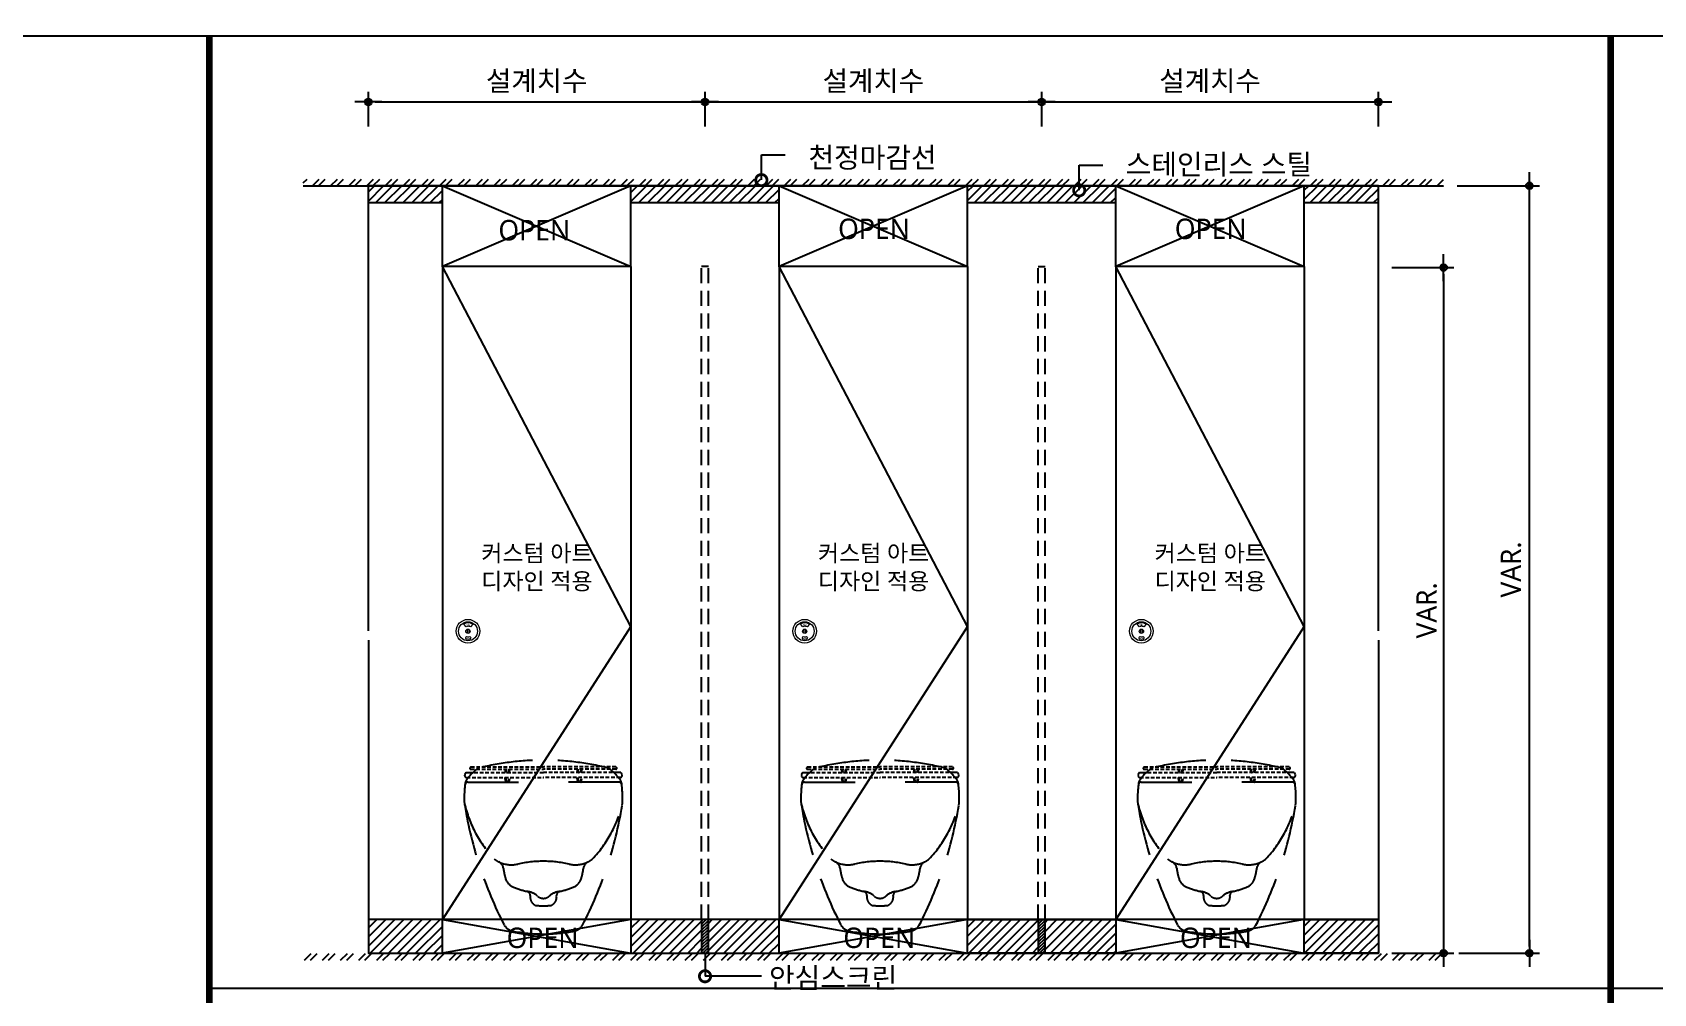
# Model space of a CAD drawing. Extents: x -256 to 8104, y -176 to 5714.
# Drawn here: x 2221 to 4629, y 4116 to 5543 of the extents above; entities that cross this region are included whole.
import ezdxf
from ezdxf.enums import TextEntityAlignment as Align

# ---------------------------------------------------------------- set-up
doc = ezdxf.new("R2010")
doc.units = 0
doc.header["$LTSCALE"] = 30
doc.linetypes.add('HIDDEN', pattern=[0.375, 0.25, -0.125])
doc.layers.get('0').update_dxf_attribs({"linetype": 'CONTINUOUS'})
doc.layers.get('DEFPOINTS').update_dxf_attribs({"linetype": 'CONTINUOUS'})
for name, color, linetype in [('curior-0Line', 252, 'CONTINUOUS'), ('DIM', 7, 'CONTINUOUS'), ('HAT', 8, 'CONTINUOUS'), ('HID', 9, 'HIDDEN'), ('문자', 3, 'CONTINUOUS'), ('부자재', 4, 'CONTINUOUS'), ('잠금쇠(회전형)', 4, 'CONTINUOUS'), ('치수', 1, 'CONTINUOUS'), ('판넬', 2, 'CONTINUOUS'), ('해치', 8, 'CONTINUOUS')]:
    doc.layers.add(name, color=color, linetype=linetype)
doc.styles.add('HDW', font='gulim.ttc')
doc.styles.add('돋움', font='malgun.ttf')
doc.dimstyles.new('10', dxfattribs={"dimscale": 10, "dimtxt": 3, "dimasz": 1, "dimexe": 1.5, "dimexo": 2, "dimgap": 1, "dimtad": 1, "dimdec": 0, "dimlunit": 6, "dimtxsty": '돋움', "dimblk": 'DIMDOT', "dimcen": -1, "dimdle": 1.5, "dimclrt": 3, "dimazin": 3, "dimtfac": 1, "dimtdec": 0, "dimtix": 1, "dimtmove": 2, "dimatfit": 3, "dimldrblk": 'DIMDOT', "dimarcsym": 0})

# ---------------------------------------------------------------- blocks, each defined once
blk = doc.blocks.new('DIMDOT')
at = {"linetype": 'Continuous'}
blk.add_line((-2, 0), (2, 0), dxfattribs=at)
for radius in [0.5, 0.25]:
    blk.add_circle((0, 0), radius, dxfattribs=at)
blk = doc.blocks.new('*D638')
at = {"layer": 'DEFPOINTS', "color": 0}
for p in [(41408.8, -1432.8), (40908.8, -1489), (41408.8, -1489)]:
    blk.add_point(p, dxfattribs=at)
at = {"layer": 'DIM', "color": 0, "lineweight": -2, "ltscale": 10}
for p, q in [((40908.8, -1469), (40908.8, -1417.8)), ((41408.8, -1469), (41408.8, -1417.8)), ((40918.8, -1432.8), (41398.8, -1432.8))]:
    blk.add_line(p, q, dxfattribs=at)
at = {"layer": 'DIM', "color": 0, "lineweight": -2, "xscale": 10, "yscale": 10, "zscale": 10, "rotation": 180}
blk.add_blockref('DIMDOT', (40908.8, -1432.8), dxfattribs=at)
at = {"layer": 'DIM', "color": 0, "lineweight": -2, "xscale": 10, "yscale": 10, "zscale": 10}
blk.add_blockref('DIMDOT', (41408.8, -1432.8), dxfattribs=at)
at = {"layer": 'DIM', "color": 3, "insert": (41158.8, -1403.1), "char_height": 30, "attachment_point": 5, "style": '돋움'}
blk.add_mtext('설계치수', dxfattribs=at)
blk = doc.blocks.new('*D639')
at = {"layer": 'DEFPOINTS', "color": 0}
for p in [(41908.8, -1432.8), (41408.8, -1489), (41908.8, -1489)]:
    blk.add_point(p, dxfattribs=at)
at = {"layer": 'DIM', "color": 0, "lineweight": -2, "ltscale": 10}
for p, q in [((41408.8, -1469), (41408.8, -1417.8)), ((41908.8, -1469), (41908.8, -1417.8)), ((41418.8, -1432.8), (41898.8, -1432.8))]:
    blk.add_line(p, q, dxfattribs=at)
at = {"layer": 'DIM', "color": 0, "lineweight": -2, "xscale": 10, "yscale": 10, "zscale": 10, "rotation": 180}
blk.add_blockref('DIMDOT', (41408.8, -1432.8), dxfattribs=at)
at = {"layer": 'DIM', "color": 0, "lineweight": -2, "xscale": 10, "yscale": 10, "zscale": 10}
blk.add_blockref('DIMDOT', (41908.8, -1432.8), dxfattribs=at)
at = {"layer": 'DIM', "color": 3, "insert": (41658.8, -1403.1), "char_height": 30, "attachment_point": 5, "style": '돋움'}
blk.add_mtext('설계치수', dxfattribs=at)
blk = doc.blocks.new('*D640')
at = {"layer": 'DEFPOINTS', "color": 0}
for p in [(42408.8, -1432.8), (41908.8, -1489), (42408.8, -1489)]:
    blk.add_point(p, dxfattribs=at)
at = {"layer": 'DIM', "color": 0, "lineweight": -2, "ltscale": 10}
for p, q in [((41908.8, -1469), (41908.8, -1417.8)), ((42408.8, -1469), (42408.8, -1417.8)), ((41918.8, -1432.8), (42398.8, -1432.8))]:
    blk.add_line(p, q, dxfattribs=at)
at = {"layer": 'DIM', "color": 0, "lineweight": -2, "xscale": 10, "yscale": 10, "zscale": 10, "rotation": 180}
blk.add_blockref('DIMDOT', (41908.8, -1432.8), dxfattribs=at)
at = {"layer": 'DIM', "color": 0, "lineweight": -2, "xscale": 10, "yscale": 10, "zscale": 10}
blk.add_blockref('DIMDOT', (42408.8, -1432.8), dxfattribs=at)
at = {"layer": 'DIM', "color": 3, "insert": (42158.8, -1403.1), "char_height": 30, "attachment_point": 5, "style": '돋움'}
blk.add_mtext('설계치수', dxfattribs=at)
blk = doc.blocks.new('*D641')
at = {"layer": 'DEFPOINTS', "color": 0}
for p in [(42408.8, -1678.7), (42408.8, -2696.9), (42505.7, -2696.9)]:
    blk.add_point(p, dxfattribs=at)
at = {"layer": 'DIM', "color": 0, "lineweight": -2, "ltscale": 10}
for p, q in [((42428.8, -1678.7), (42520.7, -1678.7)), ((42505.7, -1688.7), (42505.7, -2686.9)), ((42428.8, -2696.9), (42520.7, -2696.9))]:
    blk.add_line(p, q, dxfattribs=at)
at = {"layer": 'DIM', "color": 0, "lineweight": -2, "xscale": 10, "yscale": 10, "zscale": 10}
for p, rotation in [((42505.7, -1678.7), 90), ((42505.7, -2696.9), 270)]:
    blk.add_blockref('DIMDOT', p, dxfattribs=dict(at, rotation=rotation))
at = {"layer": 'DIM', "color": 3, "insert": (42480.5, -2187.8), "char_height": 30, "attachment_point": 5, "rotation": 90, "style": '돋움'}
blk.add_mtext('VAR.', dxfattribs=at)
blk = doc.blocks.new('A$C460A2A32')
at = {"color": 0}
for p, q in [((2.8, 20), (0.5, 16)), ((2.8, 20), (8.6, 20)), ((3.9, 10), (162.3, 10)), ((8.6, 20), (162.3, 20)), ((12.8, 32), (11.2, 30.4)), ((12.6, 27), (162.3, 27)), ((12.8, 32), (162.3, 32)), ((311.8, 32), (162.3, 32)), ((312, 27), (162.3, 27)), ((316, 20), (162.3, 20)), ((320.7, 10), (162.3, 10)), ((311.8, 32), (313.4, 30.4)), ((321.8, 20), (316, 20)), ((321.8, 20), (324.1, 16))]:
    blk.add_line(p, q, dxfattribs=at)
for centre, radius, start, end in [((3.9, 14), 4, 150.0107, 270), ((12.6, 29), 2, 135, 270), ((108.9, 28.2), 26, 182.6717, 198.4118), ((108.9, 10), 26, 180, 202.6199), ((107.4, 28.2), 23, 183.0205, 200.9186), ((107.4, 10), 23, 180, 205.7715), ((68.6, 10), 23, 334.2285, 0), ((68.6, 28.2), 23, 339.0814, 356.9795), ((67.1, 10), 26, 337.3801, 0), ((67.1, 28.2), 26, 341.5882, 357.3283), ((257.5, 28.2), 26, 182.6717, 198.4118), ((257.5, 10), 26, 180, 202.6199), ((256, 28.2), 23, 183.0205, 200.9186), ((256, 10), 23, 180, 205.7715), ((217.2, 10), 23, 334.2285, 0), ((217.2, 28.2), 23, 339.0814, 356.9795), ((215.7, 10), 26, 337.3801, 0), ((215.7, 28.2), 26, 341.5882, 357.3283), ((312, 29), 2, 270, 45), ((320.7, 14), 4, 270, 29.9893)]:
    blk.add_arc(centre, radius, start, end, dxfattribs=at)
blk = doc.blocks.new('_DOTSMALL')
at = {"color": 0, "linetype": 'ByBlock', "const_width": 0.5}
blk.add_lwpolyline([(-0.0625, 0, 1), (0.0625, 0, 1)], format="xyb", close=True, dxfattribs=at)
blk = doc.blocks.new('A$C63EC304E')
at = {"layer": '치수', "color": 1, "xscale": 2.5, "yscale": 2.5, "zscale": 2.5, "rotation": 234.3098741996962}
blk.add_blockref('_DOTSMALL', (0.31, 0.31), dxfattribs=at)
blk = doc.blocks.new('A$C2BC9653E')
at = {"layer": '치수', "xscale": 0.3333333333333333, "yscale": 0.3333333333333333, "zscale": 0.3333333333333333}
blk.add_blockref('A$C63EC304E', (0, 0), dxfattribs=at)
blk = doc.blocks.new('A$C7FC71301')
at = {"layer": '치수', "rotation": 180}
blk.add_blockref('A$C2BC9653E', (0.208, 0.208), dxfattribs=at)
blk = doc.blocks.new('A$C4A20372B')
at = {"layer": '치수'}
blk.add_blockref('A$C7FC71301', (0, 0), dxfattribs=at)
blk = doc.blocks.new('A$C566469F5')
at = {"layer": '치수'}
blk.add_blockref('A$C4A20372B', (0, 0), dxfattribs=at)
blk = doc.blocks.new('A$C7E317CD4')
at = {"layer": '해치', "xscale": 2, "yscale": 2, "zscale": 2}
blk.add_blockref('A$C566469F5', (0, 0), dxfattribs=at)
blk = doc.blocks.new('A$C601D7F27')
at = {"layer": '치수'}
blk.add_blockref('A$C7E317CD4', (0, 0), dxfattribs=at)
blk = doc.blocks.new('A$C38802C08')
at = {"layer": '치수'}
blk.add_blockref('A$C601D7F27', (0, 0), dxfattribs=at)
blk = doc.blocks.new('*D658')
at = {"layer": 'DEFPOINTS', "color": 0}
for p in [(42505.7, -1557.2), (42633.1, -1557.2), (42508.2, -2696.9)]:
    blk.add_point(p, dxfattribs=at)
at = {"layer": 'DIM', "color": 0, "lineweight": -2, "ltscale": 10}
for p, q in [((42525.7, -1557.2), (42648.1, -1557.2)), ((42633.1, -2686.9), (42633.1, -1567.2)), ((42528.2, -2696.9), (42648.1, -2696.9))]:
    blk.add_line(p, q, dxfattribs=at)
at = {"layer": 'DIM', "color": 0, "lineweight": -2, "xscale": 10, "yscale": 10, "zscale": 10}
for p, rotation in [((42633.1, -1557.2), 90), ((42633.1, -2696.9), 270)]:
    blk.add_blockref('DIMDOT', p, dxfattribs=dict(at, rotation=rotation))
at = {"layer": 'DIM', "color": 3, "insert": (42605.8, -2127.1), "char_height": 30, "attachment_point": 5, "rotation": 90, "style": '돋움'}
blk.add_mtext('VAR.', dxfattribs=at)
blk = doc.blocks.new('DESIGN-24', base_point=(38188.6, -6872.9))
h = blk.add_hatch()
h.set_pattern_fill('ANSI31', color=3, scale=3, angle=180)
h.paths.add_polyline_path([(41018.8, -1557.2), (40908.8, -1557.2), (40908.8, -1582.2), (41018.8, -1582.2)])
h.paths.add_polyline_path([(41518.8, -1557.2), (41298.8, -1557.2), (41298.8, -1582.2), (41518.8, -1582.2)])
h.paths.add_polyline_path([(42018.8, -1557.2), (41798.8, -1557.2), (41798.8, -1582.2), (42018.8, -1582.2)])
h.paths.add_polyline_path([(42408.8, -1557.2), (42298.8, -1557.2), (42298.8, -1582.2), (42408.8, -1582.2)])
h = blk.add_hatch()
h.set_pattern_fill('ANSI31', color=3, scale=3, angle=180)
h.set_pattern_definition([(225, (38227.086, -7048.667), (6.735192, -6.735192), [])])
h.paths.add_polyline_path([(41018.8, -2646.9), (40908.8, -2646.9), (40908.8, -2696.9), (41018.8, -2696.9)])
h.paths.add_polyline_path([(41403.8, -2646.9), (41298.8, -2646.9), (41298.8, -2696.9), (41403.8, -2696.9)])
h.paths.add_polyline_path([(41518.8, -2646.9), (41413.8, -2646.9), (41413.8, -2696.9), (41518.8, -2696.9)])
h.paths.add_polyline_path([(41903.8, -2646.9), (41798.8, -2646.9), (41798.8, -2696.9), (41903.8, -2696.9)])
h.paths.add_polyline_path([(42018.8, -2646.9), (41913.8, -2646.9), (41913.8, -2696.9), (42018.8, -2696.9)])
h.paths.add_polyline_path([(42408.8, -2646.9), (42298.8, -2646.9), (42298.8, -2696.9), (42408.8, -2696.9)])
h = blk.add_hatch()
h.set_pattern_fill('ANSI31', color=2, style=0)
h.set_pattern_definition([(45, (38227.086, -7048.6668), (-2.245064, 2.245064), [])])
h.paths.add_polyline_path([(41413.8, -2646.9), (41403.8, -2646.9), (41403.8, -2696.9), (41413.8, -2696.9)])
h = blk.add_hatch()
h.set_pattern_fill('ANSI31', color=2, style=0)
h.set_pattern_definition([(45, (38727.086, -7048.6668), (-2.245064, 2.245064), [])])
h.paths.add_polyline_path([(41913.8, -2646.9), (41903.8, -2646.9), (41903.8, -2696.9), (41913.8, -2696.9)])
at = {"layer": 'HAT'}
h = blk.add_hatch(dxfattribs=at)
h.set_pattern_fill('ANSI32', color=256, scale=2, style=0)
h.set_pattern_definition([(45, (29572.717, -7190.143), (-13.470384, 13.470384), []), (45, (29581.697, -7190.143), (-13.470384, 13.470384), [])])
h.paths.add_polyline_path([(40812.1, -1547.2), (42505.7, -1547.2), (42505.7, -1557.2), (40812.1, -1557.2)])
h = blk.add_hatch(dxfattribs=at)
h.set_pattern_fill('ANSI32', color=256, scale=2, style=0)
h.set_pattern_definition([(45, (29572.717, -7008.163), (-13.470384, 13.470384), []), (45, (29581.697, -7008.163), (-13.470384, 13.470384), [])])
h.paths.add_polyline_path([(40812.1, -2707.4), (42505.7, -2707.4), (42505.7, -2697.4), (40812.1, -2697.4)])
at = {"color": 2}
for p, q in [((40812.1, -1557.2), (42505.7, -1557.2)), ((40908.8, -1582.2), (41018.8, -1582.2)), ((41298.8, -1582.2), (41518.8, -1582.2)), ((41798.8, -1582.2), (42018.8, -1582.2)), ((42298.8, -1582.2), (42408.8, -1582.2)), ((41298.8, -2646.9), (41298.8, -2696.9)), ((41403.8, -2646.9), (41403.8, -2696.9)), ((41903.8, -2646.9), (41903.8, -2696.9)), ((42018.8, -2646.9), (42018.8, -2696.9))]:
    blk.add_line(p, q, dxfattribs=at)
for p, q in [((40908.8, -2218.3), (40908.8, -1557.2)), ((42408.8, -2218.3), (42408.8, -1557.2)), ((40908.8, -2232.1), (40908.8, -2696.9)), ((42408.8, -2232.1), (42408.8, -2696.9)), ((40908.8, -2696.9), (42408.8, -2696.9))]:
    blk.add_line(p, q)
at = {"color": 8}
blk.add_line((40672.7, -2748.7), (44020.5, -2748.7), dxfattribs=at)
at = {"color": 2}
for points in [[(38187.9, -1334.5), (45440.2, -1334.5), (45440.2, -6872.8), (38187.9, -6872.8)], [(38187.9, -1334.5), (45440.2, -1334.5), (45440.2, -6872.8), (38187.9, -6872.8)], [(38187.9, -1334.5), (46169.8, -1334.5), (46169.8, -6872.8), (38187.9, -6872.8)], [(41018.8, -2646.9), (40908.8, -2646.9), (40908.8, -2696.9), (41018.8, -2696.9)], [(41518.8, -2646.9), (41298.8, -2646.9), (41298.8, -2696.9), (41518.8, -2696.9)], [(41413.8, -2646.9), (41403.8, -2646.9), (41403.8, -2696.9), (41413.8, -2696.9)], [(41798.8, -2646.9), (42018.8, -2646.9), (42018.8, -2696.9), (41798.8, -2696.9)], [(41913.8, -2646.9), (41903.8, -2646.9), (41903.8, -2696.9), (41913.8, -2696.9)], [(42298.8, -2646.9), (42408.8, -2646.9), (42408.8, -2696.9), (42298.8, -2696.9)]]:
    blk.add_lwpolyline(points, close=True, dxfattribs=at)
at = {"color": 8, "const_width": 10}
for points in [[(40672.7, -4103.7), (40672.7, -1334.5)], [(42753.7, -4103.7), (42753.7, -1334.5)]]:
    blk.add_lwpolyline(points, dxfattribs=at)
at = {"layer": 'HID', "ltscale": 3}
for p, q in [((41403.8, -2646.9), (41403.8, -1677.3)), ((41413.8, -1677.3), (41403.8, -1677.3)), ((41413.8, -2646.9), (41413.8, -1677.3)), ((41903.8, -2646.9), (41903.8, -1677.3)), ((41903.8, -1677.3), (41913.8, -1677.3)), ((41913.8, -2646.9), (41913.8, -1677.3))]:
    blk.add_line(p, q, dxfattribs=at)
at = {"layer": 'HID', "ltscale": 10}
for p, q in [((41056.6, -2442.9), (41168.8, -2442.9)), ((41281, -2442.9), (41168.8, -2442.9)), ((41556.6, -2442.9), (41668.8, -2442.9)), ((41781, -2442.9), (41668.8, -2442.9)), ((42056.6, -2442.9), (42168.8, -2442.9)), ((42281, -2442.9), (42168.8, -2442.9))]:
    blk.add_line(p, q, dxfattribs=at)
for centre, radius, start, end in [((41126.4, -2493.6), 90, 128.0065, 143.1013), ((41074.7, -2427.5), 6, 103.9579, 128.0065), ((41168.8, -2813.3), 403.1, 76.2923, 103.7077), ((41262.9, -2427.5), 6, 51.9935, 76.0421), ((41211.2, -2493.6), 90, 36.8987, 51.9935), ((41626.4, -2493.6), 90, 128.0065, 143.1013), ((41574.7, -2427.5), 6, 103.9579, 128.0065), ((41668.8, -2813.3), 403.1, 76.2923, 103.7077), ((41762.9, -2427.5), 6, 51.9935, 76.0421), ((41711.2, -2493.6), 90, 36.8987, 51.9935), ((42126.4, -2493.6), 90, 128.0065, 143.1013), ((42074.7, -2427.5), 6, 103.9579, 128.0065), ((42168.8, -2813.3), 403.1, 76.2923, 103.7077), ((42262.9, -2427.5), 6, 51.9935, 76.0421), ((42211.2, -2493.6), 90, 36.8987, 51.9935), ((41231.2, -2467.4), 180, 172.4918, 181.055), ((41056.6, -2447.1), 4.2, 90, 173.3826), ((41061.7, -2445), 9, 143.1013, 172.4918), ((41281, -2447.1), 4.2, 6.6174, 90), ((41275.9, -2445), 9, 7.5082, 36.8987), ((41106.4, -2467.4), 180, 358.945, 7.5082), ((41731.2, -2467.4), 180, 172.4918, 181.055), ((41556.6, -2447.1), 4.2, 90, 173.3826), ((41561.7, -2445), 9, 143.1013, 172.4918), ((41781, -2447.1), 4.2, 6.6174, 90), ((41775.9, -2445), 9, 7.5082, 36.8987), ((41606.4, -2467.4), 180, 358.945, 7.5082), ((42231.2, -2467.4), 180, 172.4918, 181.055), ((42056.6, -2447.1), 4.2, 90, 173.3826), ((42061.7, -2445), 9, 143.1013, 172.4918), ((42281, -2447.1), 4.2, 6.6174, 90), ((42275.9, -2445), 9, 7.5082, 36.8987), ((42106.4, -2467.4), 180, 358.945, 7.5082), ((41093.2, -2469.9), 42, 181.055, 190.5892), ((41224.1, -2434.9), 177, 192.809, 223.5419), ((41646.2, -2379.7), 602.3, 189.3568, 207.2383), ((40691.4, -2379.7), 602.3, 332.7617, 350.6432), ((41113.5, -2434.9), 177, 316.4581, 347.191), ((41244.4, -2469.9), 42, 349.4108, 358.945), ((41593.2, -2469.9), 42, 181.055, 190.5892), ((41724.1, -2434.9), 177, 192.809, 223.5419), ((42146.2, -2379.7), 602.3, 189.3568, 207.2383), ((41191.4, -2379.7), 602.3, 332.7617, 350.6432), ((41613.5, -2434.9), 177, 316.4581, 347.191), ((41744.4, -2469.9), 42, 349.4108, 358.945), ((42093.2, -2469.9), 42, 181.055, 190.5892), ((42224.1, -2434.9), 177, 192.809, 223.5419), ((42646.2, -2379.7), 602.3, 189.3568, 207.2383), ((41691.4, -2379.7), 602.3, 332.7617, 350.6432), ((42113.5, -2434.9), 177, 316.4581, 347.191), ((42244.4, -2469.9), 42, 349.4108, 358.945), ((41121.4, -2523.6), 42, 232.3598, 243.5689), ((41097.4, -2572), 12, 6.9609, 63.5689), ((41121.4, -2523.6), 42, 248.0565, 282.8609), ((41199.7, -2559.5), 91.1, 186.9609, 196.5836), ((41168.8, -2731.3), 171, 90, 102.8609), ((41168.8, -2731.3), 171, 77.1391, 90), ((41216.2, -2523.6), 42, 257.1391, 291.9435), ((41137.9, -2559.5), 91.1, 343.4164, 353.0391), ((41240.2, -2572), 12, 116.4311, 173.0391), ((41216.2, -2523.6), 42, 296.4311, 307.6402), ((41621.4, -2523.6), 42, 232.3598, 243.5689), ((41597.4, -2572), 12, 6.9609, 63.5689), ((41621.4, -2523.6), 42, 248.0565, 282.8609), ((41699.7, -2559.5), 91.1, 186.9609, 196.5836), ((41668.8, -2731.3), 171, 90, 102.8609), ((41668.8, -2731.3), 171, 77.1391, 90), ((41716.2, -2523.6), 42, 257.1391, 291.9435), ((41637.9, -2559.5), 91.1, 343.4164, 353.0391), ((41740.2, -2572), 12, 116.4311, 173.0391), ((41716.2, -2523.6), 42, 296.4311, 307.6402), ((42121.4, -2523.6), 42, 232.3598, 243.5689), ((42097.4, -2572), 12, 6.9609, 63.5689), ((42121.4, -2523.6), 42, 248.0565, 282.8609), ((42199.7, -2559.5), 91.1, 186.9609, 196.5836), ((42168.8, -2731.3), 171, 90, 102.8609), ((42168.8, -2731.3), 171, 77.1391, 90), ((42216.2, -2523.6), 42, 257.1391, 291.9435), ((42137.9, -2559.5), 91.1, 343.4164, 353.0391), ((42240.2, -2572), 12, 116.4311, 173.0391), ((42216.2, -2523.6), 42, 296.4311, 307.6402), ((41132.5, -2579.5), 21, 196.5836, 247.6201), ((41168.8, -2491.3), 116.3, 247.6201, 258.9228), ((41168.8, -2491.3), 116.3, 281.0772, 292.3799), ((41205.1, -2579.5), 21, 292.3799, 343.4164), ((41632.5, -2579.5), 21, 196.5836, 247.6201), ((41668.8, -2491.3), 116.3, 247.6201, 258.9228), ((41668.8, -2491.3), 116.3, 281.0772, 292.3799), ((41705.1, -2579.5), 21, 292.3799, 343.4164), ((42132.5, -2579.5), 21, 196.5836, 247.6201), ((42168.8, -2491.3), 116.3, 247.6201, 258.9228), ((42168.8, -2491.3), 116.3, 281.0772, 292.3799), ((42205.1, -2579.5), 21, 292.3799, 343.4164), ((41143.3, -2611), 6, 0, 77.9673), ((41140.7, -2634.9), 30, 49.4621, 78.9228), ((41162.7, -2613.4), 13.6, 169.8446, 248.5821), ((41168.8, -2602.1), 13.3, 229.4621, 270), ((41168.8, -2602.1), 13.3, 270, 310.5379), ((41196.9, -2634.9), 30, 101.0772, 130.5379), ((41174.9, -2613.4), 13.6, 291.4179, 10.1554), ((41194.3, -2611), 6, 102.0327, 180), ((41643.3, -2611), 6, 0, 77.9673), ((41640.7, -2634.9), 30, 49.4621, 78.9228), ((41662.7, -2613.4), 13.6, 169.8446, 248.5821), ((41668.8, -2602.1), 13.3, 229.4621, 270), ((41668.8, -2602.1), 13.3, 270, 310.5379), ((41696.9, -2634.9), 30, 101.0772, 130.5379), ((41674.9, -2613.4), 13.6, 291.4179, 10.1554), ((41694.3, -2611), 6, 102.0327, 180), ((42143.3, -2611), 6, 0, 77.9673), ((42140.7, -2634.9), 30, 49.4621, 78.9228), ((42162.7, -2613.4), 13.6, 169.8446, 248.5821), ((42168.8, -2602.1), 13.3, 229.4621, 270), ((42168.8, -2602.1), 13.3, 270, 310.5379), ((42196.9, -2634.9), 30, 101.0772, 130.5379), ((42174.9, -2613.4), 13.6, 291.4179, 10.1554), ((42194.3, -2611), 6, 102.0327, 180), ((41168.8, -2455.4), 171, 266.2838, 270), ((41168.8, -2455.4), 171, 270, 273.7162), ((41668.8, -2455.4), 171, 266.2838, 270), ((41668.8, -2455.4), 171, 270, 273.7162), ((42168.8, -2455.4), 171, 266.2838, 270), ((42168.8, -2455.4), 171, 270, 273.7162), ((41126.2, -2646.2), 18, 210.6249, 258.7833), ((41168.8, -2431.4), 237, 258.7833, 270), ((41168.8, -2431.4), 237, 270, 281.2167), ((41211.4, -2646.2), 18, 281.2167, 329.3751), ((41626.2, -2646.2), 18, 210.6249, 258.7833), ((41668.8, -2431.4), 237, 258.7833, 270), ((41668.8, -2431.4), 237, 270, 281.2167), ((41711.4, -2646.2), 18, 281.2167, 329.3751), ((42126.2, -2646.2), 18, 210.6249, 258.7833), ((42168.8, -2431.4), 237, 258.7833, 270), ((42168.8, -2431.4), 237, 270, 281.2167), ((42211.4, -2646.2), 18, 281.2167, 329.3751)]:
    blk.add_arc(centre, radius, start, end, dxfattribs=at)
at = {"layer": '부자재', "color": 3}
blk.add_line((42408.8, -1557.2), (40908.8, -1557.2), dxfattribs=at)
blk.add_line((42408.8, -1557.2), (40908.8, -1557.2), dxfattribs=at)
at = {"layer": '잠금쇠(회전형)', "linetype": 'Continuous', "lineweight": 15}
for p, q in [((41050.2, -2208.2), (41053.8, -2212.2)), ((41063.9, -2208.2), (41060.3, -2212.2)), ((41550.2, -2208.2), (41553.8, -2212.2)), ((41563.9, -2208.2), (41560.3, -2212.2)), ((42050.2, -2208.2), (42053.8, -2212.2)), ((42063.9, -2208.2), (42060.3, -2212.2)), ((41053.5, -2227.4), (41053.1, -2228.6)), ((41055.4, -2215.9), (41055.4, -2221.7)), ((41058.1, -2216), (41058.1, -2221.8)), ((41060.6, -2227.4), (41061, -2228.6)), ((41553.5, -2227.4), (41553.1, -2228.6)), ((41555.4, -2215.9), (41555.4, -2221.7)), ((41558.1, -2216), (41558.1, -2221.8)), ((41560.6, -2227.4), (41561, -2228.6)), ((42053.5, -2227.4), (42053.1, -2228.6)), ((42055.4, -2215.9), (42055.4, -2221.7)), ((42058.1, -2216), (42058.1, -2221.8)), ((42060.6, -2227.4), (42061, -2228.6))]:
    blk.add_line(p, q, dxfattribs=at)
for centre, radius in [((41056.8, -2218.8), 17.6), ((41056.8, -2218.8), 14.1), ((41556.8, -2218.8), 17.6), ((41556.8, -2218.8), 14.1), ((42056.8, -2218.8), 17.6), ((42056.8, -2218.8), 14.1), ((41056.8, -2218.8), 3.21), ((41556.8, -2218.8), 3.21), ((42056.8, -2218.8), 3.21)]:
    blk.add_circle(centre, radius, dxfattribs=at)
for centre, radius, start, end in [((41057.1, -2220.6), 14.1, 61.0478, 118.9522), ((41057.1, -2218.2), 6.81, 61.8696, 118.1304), ((41557.1, -2220.6), 14.1, 61.0478, 118.9522), ((41557.1, -2218.2), 6.81, 61.8696, 118.1304), ((42057.1, -2220.6), 14.1, 61.0478, 118.9522), ((42057.1, -2218.2), 6.81, 61.8696, 118.1304), ((41054, -2228.9), 0.98, 160.8571, 255.4685), ((41054.4, -2227.7), 0.98, 72.2332, 160.8571), ((41057.1, -2217.1), 13.2, 255.4685, 284.5315), ((41057.1, -2219.4), 7.75, 252.2332, 287.7668), ((41059.7, -2227.7), 0.98, 19.1429, 107.7668), ((41060.1, -2228.9), 0.98, 284.5315, 19.1429), ((41554, -2228.9), 0.98, 160.8571, 255.4685), ((41554.4, -2227.7), 0.98, 72.2332, 160.8571), ((41557.1, -2217.1), 13.2, 255.4685, 284.5315), ((41557.1, -2219.4), 7.75, 252.2332, 287.7668), ((41559.7, -2227.7), 0.98, 19.1429, 107.7668), ((41560.1, -2228.9), 0.98, 284.5315, 19.1429), ((42054, -2228.9), 0.98, 160.8571, 255.4685), ((42054.4, -2227.7), 0.98, 72.2332, 160.8571), ((42057.1, -2217.1), 13.2, 255.4685, 284.5315), ((42057.1, -2219.4), 7.75, 252.2332, 287.7668), ((42059.7, -2227.7), 0.98, 19.1429, 107.7668), ((42060.1, -2228.9), 0.98, 284.5315, 19.1429)]:
    blk.add_arc(centre, radius, start, end, dxfattribs=at)
at = {"layer": '치수'}
for p, q in [((41492.5, -1548.6), (41492.5, -1511.4)), ((41492.5, -1511.4), (41527.6, -1511.4)), ((41964.5, -1563.8), (41964.5, -1526.7)), ((41964.5, -1526.7), (41999.6, -1526.7)), ((41018.8, -1557.2), (41298.8, -1677.3)), ((41298.8, -1557.2), (41018.8, -1677.3)), ((41518.8, -1557.2), (41798.8, -1677.3)), ((41798.8, -1557.2), (41518.8, -1677.3)), ((42018.8, -1557.2), (42298.8, -1677.3)), ((42298.8, -1557.2), (42018.8, -1677.3)), ((41298.8, -2211.6), (41018.8, -1677.3)), ((41798.8, -2211.6), (41518.8, -1677.3)), ((42298.8, -2211.6), (42018.8, -1677.3)), ((41298.8, -2211.6), (41018.8, -2646.9)), ((41798.8, -2211.6), (41518.8, -2646.9)), ((42298.8, -2211.6), (42018.8, -2646.9)), ((41018.8, -2646.9), (41298.8, -2696.9)), ((41298.8, -2646.9), (41018.8, -2696.9)), ((41518.8, -2646.9), (41798.8, -2696.9)), ((41798.8, -2646.9), (41518.8, -2696.9)), ((42018.8, -2646.9), (42298.8, -2696.9)), ((42298.8, -2646.9), (42018.8, -2696.9)), ((41408.8, -2696.9), (41408.8, -2731.2)), ((41492.9, -2731.2), (41408.8, -2731.2))]:
    blk.add_line(p, q, dxfattribs=at)
at = {"layer": '판넬', "color": 3}
for p, q in [((41018.8, -1677.3), (41018.8, -1557.2)), ((41298.8, -1677.3), (41298.8, -1557.2)), ((41518.8, -1677.3), (41518.8, -1557.2)), ((41798.8, -1677.3), (41798.8, -1557.2)), ((42018.8, -1677.3), (42018.8, -1557.2)), ((42298.8, -1677.3), (42298.8, -1557.2)), ((41018.8, -2646.9), (40908.8, -2646.9)), ((41518.8, -2646.9), (41298.8, -2646.9)), ((41518.8, -2646.9), (41418.8, -2646.9)), ((42018.8, -2646.9), (41798.8, -2646.9)), ((42408.8, -2646.9), (42298.8, -2646.9))]:
    blk.add_line(p, q, dxfattribs=at)
at = {"layer": '판넬'}
for p, q in [((41298.8, -1677.3), (41018.8, -1677.3)), ((41018.8, -1677.3), (41018.8, -2646.9)), ((41298.8, -1677.3), (41298.8, -2603.8)), ((41798.8, -1677.3), (41518.8, -1677.3)), ((41518.8, -1677.3), (41518.8, -2646.9)), ((41798.8, -1677.3), (41798.8, -2603.8)), ((42018.8, -1677.3), (42018.8, -2646.9)), ((42298.8, -1677.3), (42018.8, -1677.3)), ((42298.8, -1677.3), (42298.8, -2603.8)), ((41798.8, -1781.9), (41798.8, -1794.3)), ((42298.8, -1781.9), (42298.8, -1794.3)), ((41298.8, -2603.8), (41298.8, -2646.9)), ((41798.8, -2603.8), (41798.8, -2646.9)), ((42298.8, -2603.8), (42298.8, -2646.9)), ((41298.8, -2646.9), (41018.8, -2646.9)), ((41798.8, -2646.9), (41518.8, -2646.9)), ((42298.8, -2646.9), (42018.8, -2646.9))]:
    blk.add_line(p, q, dxfattribs=at)
at = {"layer": '판넬', "color": 4}
blk.add_line((42018.8, -2646.9), (41918.8, -2646.9), dxfattribs=at)
at = {"layer": 'HID', "ltscale": 10, "xscale": 0.7200000000011642, "yscale": 0.7200000000011642, "zscale": 0.7200000000011642}
for p in [(41051.9, -2443.1), (41551.9, -2443.1), (42051.9, -2443.1)]:
    blk.add_blockref('A$C460A2A32', p, dxfattribs=at)
at = {"layer": '해치', "xscale": -20, "yscale": 20, "zscale": 20, "rotation": 180}
for p in [(41488.3, -1544.6), (41960.3, -1559.8)]:
    blk.add_blockref('A$C38802C08', p, dxfattribs=at)
at = {"layer": '해치', "xscale": -20, "yscale": 20, "zscale": 20}
blk.add_blockref('A$C38802C08', (41413, -2735.3), dxfattribs=at)
at = {"layer": 'curior-0Line', "color": 3, "char_height": 25, "width": 331.909, "attachment_point": 1}
for insert in [(41076.5, -2090.3), (41576.5, -2090.3), (42076.5, -2090.3)]:
    blk.add_mtext('{\\f맑은 고딕;커스텀 아트 \\P디자인 적용}', dxfattribs=dict(at, insert=insert))
at = {"layer": '문자', "style": '돋움'}
for s, p in [('천정마감선', (41657.6, -1514.9)), (' 스테인리스 스틸', (42166.8, -1525.1)), ('OPEN', (41155.3, -1623.2)), ('OPEN', (41659.8, -1621.2)), ('OPEN', (42159.8, -1621.2)), ('OPEN', (41167.6, -2674)), ('OPEN', (41667.6, -2674)), ('OPEN', (42167.6, -2674)), ('안심스크린', (41599, -2732.9))]:
    blk.add_text(s, height=30.34, dxfattribs=at).set_placement(p, align=Align.MIDDLE)
at = {"layer": '잠금쇠(회전형)', "linetype": 'Continuous', "lineweight": 15, "style": 'HDW', "width": 0.659278}
for p, p2 in [((41053.9, -2210.3), (41060.1, -2210.3)), ((41553.9, -2210.3), (41560.1, -2210.3)), ((42053.9, -2210.3), (42060.1, -2210.3))]:
    blk.add_text('사용중', height=2.3, dxfattribs=at).set_placement(p, p2, align=Align.FIT)
at = {"layer": 'DIM', "ltscale": 10}
for base, p1, p2, picture, middle in [((41408.8, -1432.8), (40908.8, -1489), (41408.8, -1489), '*D638', (41158.8, -1403.1)), ((41908.8, -1432.8), (41408.8, -1489), (41908.8, -1489), '*D639', (41658.8, -1403.1)), ((42408.8, -1432.8), (41908.8, -1489), (42408.8, -1489), '*D640', (42158.8, -1403.1))]:
    dim = blk.add_linear_dim(base=base, p1=p1, p2=p2, text='설계치수', dimstyle='10', override={"dimtxsty": '돋움'}, dxfattribs=at)
    dim.commit()
    dim.dimension.update_dxf_attribs({"geometry": picture, "text_midpoint": middle})
dim = blk.add_linear_dim(base=(42633.1, -1557.2), p1=(42508.2, -2696.9), p2=(42505.7, -1557.2), angle=90, text='VAR.', dimstyle='10', dxfattribs=at)
dim.commit()
dim.dimension.update_dxf_attribs({"geometry": '*D658', "text_midpoint": (42605.8, -2127.1), "dimtype": 160})
dim = blk.add_linear_dim(base=(42505.7, -2696.9), p1=(42408.8, -1678.7), p2=(42408.8, -2696.9), angle=90, text='VAR.', dimstyle='10', override={"dimtxt": 3, "dimtxsty": '돋움'}, dxfattribs=at)
dim.commit()
dim.dimension.update_dxf_attribs({"geometry": '*D641', "text_midpoint": (42480.5, -2187.8)})

msp = doc.modelspace()

# ---------------------------------------------------------------- block references
msp.add_blockref('DESIGN-24', (0, 0))

doc.saveas('drawing.dxf')
